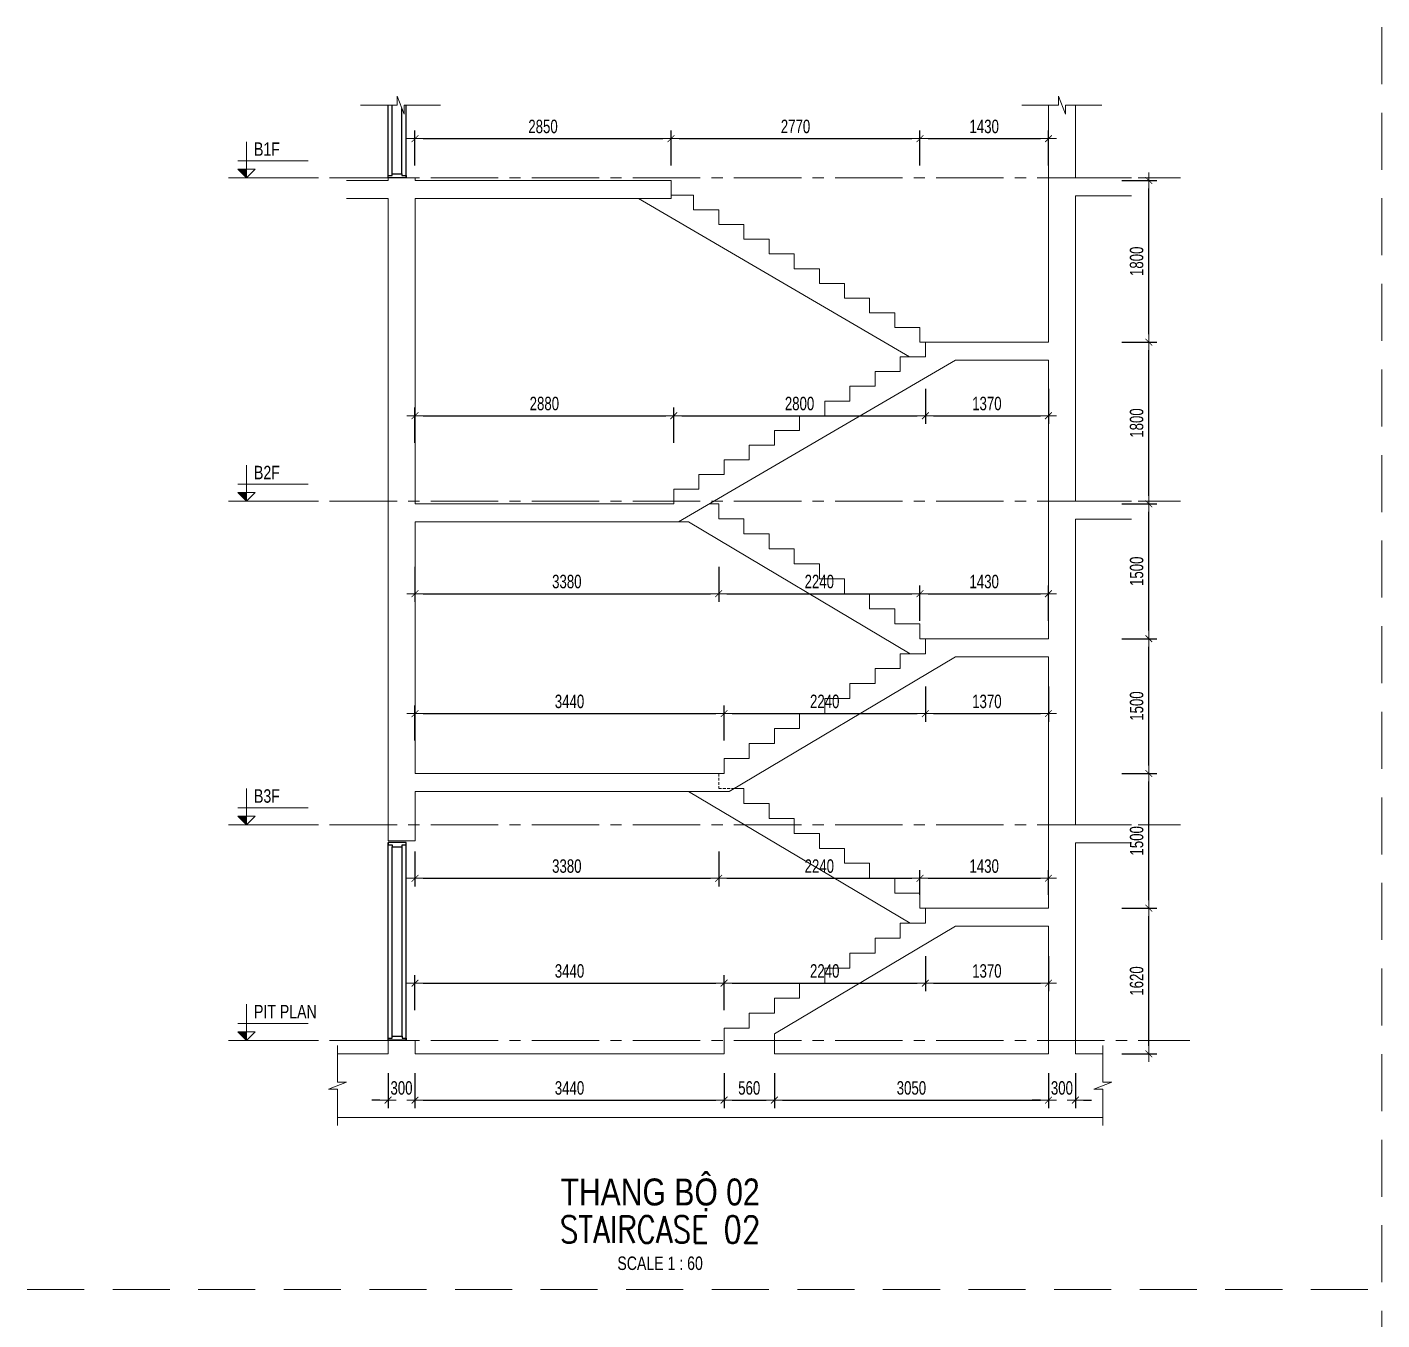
# Model space of a CAD drawing. Header units: millimetres. Extents: x -179076 to 254975, y -18667 to 296191.
# Drawn here: x 10101 to 25179, y 61845 to 76234 of the extents above; entities that cross this region are included whole.
import ezdxf
from ezdxf.enums import TextEntityAlignment as Align

# ---------------------------------------------------------------- set-up
doc = ezdxf.new("R2010")
doc.units = ezdxf.units.MM
doc.linetypes.add('CENTER2', pattern=[1.125, 0.75, -0.125, 0.125, -0.125])
doc.linetypes.add('HIDDEN2', pattern=[4.7625, 3.175, -1.5875])
doc.layers.get('Defpoints').update_dxf_attribs({"color": 151, "lineweight": 9})
doc.layers.add('A-DOOR', color=4, linetype='Continuous')
doc.layers.add('DOOR', color=4, linetype='Continuous')
for name, color, linetype, lineweight in [('NDC_S_ANNO', 7, 'Continuous', 20), ('NDC_S_AXIS', 5, 'CENTER2', 13), ('NDC_S_CONTINUOUS', 3, 'Continuous', 20), ('NDC_S_DIM', 1, 'Continuous', 15), ('NDC_S_ENG TITLE', 3, 'Continuous', 20), ('NDC_S_HIDDEN', 8, 'HIDDEN2', 13), ('NDC_S_SLAB', 2, 'Continuous', 20), ('NDC_S_SYMBOL', 1, 'Continuous', 15), ('NDC_S_TEXT SYMBOL', 7, 'Continuous', 20), ('NDC_S_VN TEXT', 7, 'Continuous', 20), ('NDC_S_VN TITLE', 6, 'Continuous', 35)]:
    doc.layers.add(name, color=color, linetype=linetype, lineweight=lineweight)
doc.styles.add('NDC_ANNO', font='', dxfattribs={"width": 0.8})
doc.styles.add('NDC_DIM', font='', dxfattribs={"width": 0.75})
doc.styles.add('NDC_EN TXT', font='romans.shx', dxfattribs={"width": 0.8})
doc.styles.add('NDC_VIE TXT', font='arial.ttf', dxfattribs={"width": 0.8})
doc.styles.get('NDC_ANNO').set_extended_font_data('Dotum')
doc.styles.get('NDC_DIM').set_extended_font_data('Dotum')
doc.dimstyles.new('NDC_dim_60', dxfattribs={"dimscale": 60, "dimtxt": 2.5, "dimasz": 1.5, "dimexe": 1.5, "dimexo": 2.5, "dimgap": 1, "dimtad": 1, "dimdec": 0, "dimzin": 0, "dimdsep": 46, "dimtxsty": 'NDC_DIM', "dimblk": 'DIMMARK', "dimcen": 0.09, "dimdle": 1.2, "dimclrd": 1, "dimclre": 1, "dimclrt": 3, "dimadec": 0, "dimazin": 0, "dimtfac": 1, "dimtdec": 0, "dimtix": 1, "dimtofl": 0, "dimtmove": 0, "dimatfit": 3, "dimfxl": 5, "dimfxlon": 1, "dimtolj": 1, "dimtzin": 0, "dimarcsym": 0})

# ---------------------------------------------------------------- blocks, each defined once
blk = doc.blocks.new('X-SECTION-2$0$X-SEC-DOO2')
at = {"layer": 'A-DOOR'}
for p, q in [((41976, 101972), (41976, 104172)), ((42021, 102017), (42021, 104127)), ((42131, 102017), (42131, 104127)), ((42176, 101972), (42176, 104172))]:
    blk.add_line(p, q, dxfattribs=at)
for points in [[(41976, 104172), (41976, 104147), (42021, 104147), (42021, 104127), (42131, 104127), (42131, 104147), (42176, 104147), (42176, 104172)], [(41976, 101972), (41976, 101997), (42021, 101997), (42021, 102017), (42131, 102017), (42131, 101997), (42176, 101997), (42176, 101972)]]:
    blk.add_lwpolyline(points, close=True, dxfattribs=at)
at = {"layer": 'Defpoints'}
blk.add_line((41976, 104192), (42176, 104192), dxfattribs=at)
blk = doc.blocks.new('kata_block_CT')
at = {"layer": 'NDC_S_ANNO'}
blk.add_hatch(color=3, dxfattribs=at).paths.add_polyline_path([(0, 1.6), (-1.61, 1.6), (0, 0)])
at = {"layer": 'NDC_S_ANNO', "ltscale": 50}
h = blk.add_hatch(dxfattribs=at)
h.set_pattern_fill('ANSI31', color=256, scale=1.406, style=0)
h.paths.add_polyline_path([(0, 1.6), (0, 0), (1.61, 1.6)])
for p, q in [((-1.59, 3.14), (11.47, 3.14)), ((11.56, 0), (-1.64, 0))]:
    blk.add_line(p, q, dxfattribs=at)
for points in [[(0, 6.69), (0, 0)], [(0, 0), (-1.61, 1.6), (0, 1.6)], [(0, 0), (1.61, 1.6), (0, 1.6)]]:
    blk.add_lwpolyline(points, dxfattribs=at)
at = {"layer": 'NDC_S_ANNO', "color": 8, "ltscale": 50}
blk.add_lwpolyline([(0, 0), (-1.61, 1.6), (0, 1.6)], dxfattribs=at)
at = {"layer": 'NDC_S_TEXT SYMBOL', "color": 3, "style": 'NDC_ANNO', "width": 0.8}
blk.add_attdef('CT', (1.41, 4.07), '', height=2.5, dxfattribs=at)
blk = doc.blocks.new('DIMMARK')
at = {"layer": 'NDC_S_DIM', "color": 1}
blk.add_line((-1.5, 0), (1, 0), dxfattribs=at)
at = {"layer": 'NDC_S_DIM', "color": 2, "const_width": 0.1}
blk.add_lwpolyline([(-0.42, -0.42), (0.42, 0.42)], dxfattribs=at)
blk = doc.blocks.new('*D1619')
at = {"layer": 'Defpoints', "color": 0, "transparency": 16777216}
for p in [(17858, 65593), (14418, 64807), (17858, 64807)]:
    blk.add_point(p, dxfattribs=at)
at = {"layer": 'NDC_S_DIM', "color": 1, "lineweight": -2, "transparency": 16777216}
for p, q in [((14418, 65293), (14418, 65683)), ((14508, 65593), (17768, 65593)), ((17858, 65293), (17858, 65683))]:
    blk.add_line(p, q, dxfattribs=at)
at = {"layer": 'NDC_S_DIM', "color": 1, "lineweight": -2, "transparency": 16777216, "xscale": 90, "yscale": 90, "zscale": 90, "rotation": 180}
blk.add_blockref('DIMMARK', (14418, 65593), dxfattribs=at)
at = {"layer": 'NDC_S_DIM', "color": 1, "lineweight": -2, "transparency": 16777216, "xscale": 90, "yscale": 90, "zscale": 90}
blk.add_blockref('DIMMARK', (17858, 65593), dxfattribs=at)
at = {"layer": 'NDC_S_DIM', "color": 3, "transparency": 16777216, "insert": (16138, 65728), "char_height": 150, "attachment_point": 5, "style": 'NDC_DIM'}
blk.add_mtext('\\A1;3440', dxfattribs=at)
blk = doc.blocks.new('*D1620')
at = {"layer": 'Defpoints', "color": 0, "transparency": 16777216}
for p in [(20098, 66260), (20098, 65593), (17858, 64807)]:
    blk.add_point(p, dxfattribs=at)
at = {"layer": 'NDC_S_DIM', "color": 1, "lineweight": -2, "transparency": 16777216}
for p, q in [((20098, 65893), (20098, 65503)), ((17858, 65293), (17858, 65683)), ((17948, 65593), (20008, 65593))]:
    blk.add_line(p, q, dxfattribs=at)
at = {"layer": 'NDC_S_DIM', "color": 1, "lineweight": -2, "transparency": 16777216, "xscale": 90, "yscale": 90, "zscale": 90, "rotation": 180}
blk.add_blockref('DIMMARK', (17858, 65593), dxfattribs=at)
at = {"layer": 'NDC_S_DIM', "color": 1, "lineweight": -2, "transparency": 16777216, "xscale": 90, "yscale": 90, "zscale": 90}
blk.add_blockref('DIMMARK', (20098, 65593), dxfattribs=at)
at = {"layer": 'NDC_S_DIM', "color": 3, "transparency": 16777216, "insert": (18978, 65728), "char_height": 150, "attachment_point": 5, "style": 'NDC_DIM'}
blk.add_mtext('\\A1;2240', dxfattribs=at)
blk = doc.blocks.new('*D1621')
at = {"layer": 'Defpoints', "color": 0, "transparency": 16777216}
for p in [(20098, 66260), (21468, 66227), (21468, 65593)]:
    blk.add_point(p, dxfattribs=at)
at = {"layer": 'NDC_S_DIM', "color": 1, "lineweight": -2, "transparency": 16777216}
for p, q in [((20098, 65893), (20098, 65503)), ((21468, 65893), (21468, 65503)), ((20188, 65593), (21378, 65593))]:
    blk.add_line(p, q, dxfattribs=at)
at = {"layer": 'NDC_S_DIM', "color": 1, "lineweight": -2, "transparency": 16777216, "xscale": 90, "yscale": 90, "zscale": 90, "rotation": 180}
blk.add_blockref('DIMMARK', (20098, 65593), dxfattribs=at)
at = {"layer": 'NDC_S_DIM', "color": 1, "lineweight": -2, "transparency": 16777216, "xscale": 90, "yscale": 90, "zscale": 90}
blk.add_blockref('DIMMARK', (21468, 65593), dxfattribs=at)
at = {"layer": 'NDC_S_DIM', "color": 3, "transparency": 16777216, "insert": (20783, 65728), "char_height": 150, "attachment_point": 5, "style": 'NDC_DIM'}
blk.add_mtext('\\A1;1370', dxfattribs=at)
blk = doc.blocks.new('*D1622')
at = {"layer": 'Defpoints', "color": 0, "transparency": 16777216}
for p in [(14418, 67927), (17798, 67927), (17798, 66760)]:
    blk.add_point(p, dxfattribs=at)
at = {"layer": 'NDC_S_DIM', "color": 1, "lineweight": -2, "transparency": 16777216}
for p, q in [((14418, 67060), (14418, 66670)), ((17798, 67060), (17798, 66670)), ((14508, 66760), (17708, 66760))]:
    blk.add_line(p, q, dxfattribs=at)
at = {"layer": 'NDC_S_DIM', "color": 1, "lineweight": -2, "transparency": 16777216, "xscale": 90, "yscale": 90, "zscale": 90, "rotation": 180}
blk.add_blockref('DIMMARK', (14418, 66760), dxfattribs=at)
at = {"layer": 'NDC_S_DIM', "color": 1, "lineweight": -2, "transparency": 16777216, "xscale": 90, "yscale": 90, "zscale": 90}
blk.add_blockref('DIMMARK', (17798, 66760), dxfattribs=at)
at = {"layer": 'NDC_S_DIM', "color": 3, "transparency": 16777216, "insert": (16108, 66895), "char_height": 150, "attachment_point": 5, "style": 'NDC_DIM'}
blk.add_mtext('\\A1;3380', dxfattribs=at)
blk = doc.blocks.new('*D1623')
at = {"layer": 'Defpoints', "color": 0, "transparency": 16777216}
for p in [(17798, 67927), (20038, 66760), (20038, 66427)]:
    blk.add_point(p, dxfattribs=at)
at = {"layer": 'NDC_S_DIM', "color": 1, "lineweight": -2, "transparency": 16777216}
for p, q in [((17798, 67060), (17798, 66670)), ((20038, 66577), (20038, 66850)), ((17888, 66760), (19948, 66760))]:
    blk.add_line(p, q, dxfattribs=at)
at = {"layer": 'NDC_S_DIM', "color": 1, "lineweight": -2, "transparency": 16777216, "xscale": 90, "yscale": 90, "zscale": 90, "rotation": 180}
blk.add_blockref('DIMMARK', (17798, 66760), dxfattribs=at)
at = {"layer": 'NDC_S_DIM', "color": 1, "lineweight": -2, "transparency": 16777216, "xscale": 90, "yscale": 90, "zscale": 90}
blk.add_blockref('DIMMARK', (20038, 66760), dxfattribs=at)
at = {"layer": 'NDC_S_DIM', "color": 3, "transparency": 16777216, "insert": (18918, 66895), "char_height": 150, "attachment_point": 5, "style": 'NDC_DIM'}
blk.add_mtext('\\A1;2240', dxfattribs=at)
blk = doc.blocks.new('*D1624')
at = {"layer": 'Defpoints', "color": 0, "transparency": 16777216}
for p in [(21468, 66760), (20038, 66427), (21468, 66427)]:
    blk.add_point(p, dxfattribs=at)
at = {"layer": 'NDC_S_DIM', "color": 1, "lineweight": -2, "transparency": 16777216}
for p, q in [((20038, 66577), (20038, 66850)), ((21468, 66577), (21468, 66850)), ((20128, 66760), (21378, 66760))]:
    blk.add_line(p, q, dxfattribs=at)
at = {"layer": 'NDC_S_DIM', "color": 1, "lineweight": -2, "transparency": 16777216, "xscale": 90, "yscale": 90, "zscale": 90, "rotation": 180}
blk.add_blockref('DIMMARK', (20038, 66760), dxfattribs=at)
at = {"layer": 'NDC_S_DIM', "color": 1, "lineweight": -2, "transparency": 16777216, "xscale": 90, "yscale": 90, "zscale": 90}
blk.add_blockref('DIMMARK', (21468, 66760), dxfattribs=at)
at = {"layer": 'NDC_S_DIM', "color": 3, "transparency": 16777216, "insert": (20753, 66895), "char_height": 150, "attachment_point": 5, "style": 'NDC_DIM'}
blk.add_mtext('\\A1;1430', dxfattribs=at)
blk = doc.blocks.new('*D1625')
at = {"layer": 'Defpoints', "color": 0, "transparency": 16777216}
for p in [(17858, 68593), (14418, 67927), (17858, 67927)]:
    blk.add_point(p, dxfattribs=at)
at = {"layer": 'NDC_S_DIM', "color": 1, "lineweight": -2, "transparency": 16777216}
for p, q in [((14418, 68293), (14418, 68683)), ((17858, 68293), (17858, 68683)), ((14508, 68593), (17768, 68593))]:
    blk.add_line(p, q, dxfattribs=at)
at = {"layer": 'NDC_S_DIM', "color": 1, "lineweight": -2, "transparency": 16777216, "xscale": 90, "yscale": 90, "zscale": 90, "rotation": 180}
blk.add_blockref('DIMMARK', (14418, 68593), dxfattribs=at)
at = {"layer": 'NDC_S_DIM', "color": 1, "lineweight": -2, "transparency": 16777216, "xscale": 90, "yscale": 90, "zscale": 90}
blk.add_blockref('DIMMARK', (17858, 68593), dxfattribs=at)
at = {"layer": 'NDC_S_DIM', "color": 3, "transparency": 16777216, "insert": (16138, 68728), "char_height": 150, "attachment_point": 5, "style": 'NDC_DIM'}
blk.add_mtext('\\A1;3440', dxfattribs=at)
blk = doc.blocks.new('*D1626')
at = {"layer": 'Defpoints', "color": 0, "transparency": 16777216}
for p in [(20098, 69260), (20098, 68593), (17858, 67927)]:
    blk.add_point(p, dxfattribs=at)
at = {"layer": 'NDC_S_DIM', "color": 1, "lineweight": -2, "transparency": 16777216}
for p, q in [((20098, 68893), (20098, 68503)), ((17858, 68293), (17858, 68683)), ((17948, 68593), (20008, 68593))]:
    blk.add_line(p, q, dxfattribs=at)
at = {"layer": 'NDC_S_DIM', "color": 1, "lineweight": -2, "transparency": 16777216, "xscale": 90, "yscale": 90, "zscale": 90, "rotation": 180}
blk.add_blockref('DIMMARK', (17858, 68593), dxfattribs=at)
at = {"layer": 'NDC_S_DIM', "color": 1, "lineweight": -2, "transparency": 16777216, "xscale": 90, "yscale": 90, "zscale": 90}
blk.add_blockref('DIMMARK', (20098, 68593), dxfattribs=at)
at = {"layer": 'NDC_S_DIM', "color": 3, "transparency": 16777216, "insert": (18978, 68728), "char_height": 150, "attachment_point": 5, "style": 'NDC_DIM'}
blk.add_mtext('\\A1;2240', dxfattribs=at)
blk = doc.blocks.new('*D1627')
at = {"layer": 'Defpoints', "color": 0, "transparency": 16777216}
for p in [(20098, 69260), (21468, 69227), (21468, 68593)]:
    blk.add_point(p, dxfattribs=at)
at = {"layer": 'NDC_S_DIM', "color": 1, "lineweight": -2, "transparency": 16777216}
for p, q in [((20098, 68893), (20098, 68503)), ((21468, 68893), (21468, 68503)), ((20188, 68593), (21378, 68593))]:
    blk.add_line(p, q, dxfattribs=at)
at = {"layer": 'NDC_S_DIM', "color": 1, "lineweight": -2, "transparency": 16777216, "xscale": 90, "yscale": 90, "zscale": 90, "rotation": 180}
blk.add_blockref('DIMMARK', (20098, 68593), dxfattribs=at)
at = {"layer": 'NDC_S_DIM', "color": 1, "lineweight": -2, "transparency": 16777216, "xscale": 90, "yscale": 90, "zscale": 90}
blk.add_blockref('DIMMARK', (21468, 68593), dxfattribs=at)
at = {"layer": 'NDC_S_DIM', "color": 3, "transparency": 16777216, "insert": (20783, 68728), "char_height": 150, "attachment_point": 5, "style": 'NDC_DIM'}
blk.add_mtext('\\A1;1370', dxfattribs=at)
blk = doc.blocks.new('*D1628')
at = {"layer": 'Defpoints', "color": 0, "transparency": 16777216}
for p in [(14418, 70727), (17798, 70760), (17798, 69927)]:
    blk.add_point(p, dxfattribs=at)
at = {"layer": 'NDC_S_DIM', "color": 1, "lineweight": -2, "transparency": 16777216}
for p, q in [((14418, 70227), (14418, 69837)), ((17798, 70227), (17798, 69837)), ((14508, 69927), (17708, 69927))]:
    blk.add_line(p, q, dxfattribs=at)
at = {"layer": 'NDC_S_DIM', "color": 1, "lineweight": -2, "transparency": 16777216, "xscale": 90, "yscale": 90, "zscale": 90, "rotation": 180}
blk.add_blockref('DIMMARK', (14418, 69927), dxfattribs=at)
at = {"layer": 'NDC_S_DIM', "color": 1, "lineweight": -2, "transparency": 16777216, "xscale": 90, "yscale": 90, "zscale": 90}
blk.add_blockref('DIMMARK', (17798, 69927), dxfattribs=at)
at = {"layer": 'NDC_S_DIM', "color": 3, "transparency": 16777216, "insert": (16108, 70062), "char_height": 150, "attachment_point": 5, "style": 'NDC_DIM'}
blk.add_mtext('\\A1;3380', dxfattribs=at)
blk = doc.blocks.new('*D1629')
at = {"layer": 'Defpoints', "color": 0, "transparency": 16777216}
for p in [(17798, 70760), (20038, 69927), (20038, 69427)]:
    blk.add_point(p, dxfattribs=at)
at = {"layer": 'NDC_S_DIM', "color": 1, "lineweight": -2, "transparency": 16777216}
for p, q in [((17798, 70227), (17798, 69837)), ((20038, 69627), (20038, 70017)), ((17888, 69927), (19948, 69927))]:
    blk.add_line(p, q, dxfattribs=at)
at = {"layer": 'NDC_S_DIM', "color": 1, "lineweight": -2, "transparency": 16777216, "xscale": 90, "yscale": 90, "zscale": 90, "rotation": 180}
blk.add_blockref('DIMMARK', (17798, 69927), dxfattribs=at)
at = {"layer": 'NDC_S_DIM', "color": 1, "lineweight": -2, "transparency": 16777216, "xscale": 90, "yscale": 90, "zscale": 90}
blk.add_blockref('DIMMARK', (20038, 69927), dxfattribs=at)
at = {"layer": 'NDC_S_DIM', "color": 3, "transparency": 16777216, "insert": (18918, 70062), "char_height": 150, "attachment_point": 5, "style": 'NDC_DIM'}
blk.add_mtext('\\A1;2240', dxfattribs=at)
blk = doc.blocks.new('*D1612')
at = {"layer": 'Defpoints', "color": 0, "transparency": 16777216}
for p in [(21468, 69927), (20038, 69427), (21468, 69427)]:
    blk.add_point(p, dxfattribs=at)
at = {"layer": 'NDC_S_DIM', "color": 1, "lineweight": -2, "transparency": 16777216}
for p, q in [((20038, 69627), (20038, 70017)), ((21468, 69627), (21468, 70017)), ((20128, 69927), (21378, 69927))]:
    blk.add_line(p, q, dxfattribs=at)
at = {"layer": 'NDC_S_DIM', "color": 1, "lineweight": -2, "transparency": 16777216, "xscale": 90, "yscale": 90, "zscale": 90, "rotation": 180}
blk.add_blockref('DIMMARK', (20038, 69927), dxfattribs=at)
at = {"layer": 'NDC_S_DIM', "color": 1, "lineweight": -2, "transparency": 16777216, "xscale": 90, "yscale": 90, "zscale": 90}
blk.add_blockref('DIMMARK', (21468, 69927), dxfattribs=at)
at = {"layer": 'NDC_S_DIM', "color": 3, "transparency": 16777216, "insert": (20753, 70062), "char_height": 150, "attachment_point": 5, "style": 'NDC_DIM'}
blk.add_mtext('\\A1;1430', dxfattribs=at)
blk = doc.blocks.new('*D1613')
at = {"layer": 'Defpoints', "color": 0, "transparency": 16777216}
for p in [(17298, 71908), (14418, 70927), (17298, 70927)]:
    blk.add_point(p, dxfattribs=at)
at = {"layer": 'NDC_S_DIM', "color": 1, "lineweight": -2, "transparency": 16777216}
for p, q in [((14418, 71608), (14418, 71998)), ((17298, 71608), (17298, 71998)), ((14508, 71908), (17208, 71908))]:
    blk.add_line(p, q, dxfattribs=at)
at = {"layer": 'NDC_S_DIM', "color": 1, "lineweight": -2, "transparency": 16777216, "xscale": 90, "yscale": 90, "zscale": 90, "rotation": 180}
blk.add_blockref('DIMMARK', (14418, 71908), dxfattribs=at)
at = {"layer": 'NDC_S_DIM', "color": 1, "lineweight": -2, "transparency": 16777216, "xscale": 90, "yscale": 90, "zscale": 90}
blk.add_blockref('DIMMARK', (17298, 71908), dxfattribs=at)
at = {"layer": 'NDC_S_DIM', "color": 3, "transparency": 16777216, "insert": (15858, 72043), "char_height": 150, "attachment_point": 5, "style": 'NDC_DIM'}
blk.add_mtext('\\A1;2880', dxfattribs=at)
blk = doc.blocks.new('*D1614')
at = {"layer": 'Defpoints', "color": 0, "transparency": 16777216}
for p in [(20098, 72563), (20098, 71908), (17298, 70927)]:
    blk.add_point(p, dxfattribs=at)
at = {"layer": 'NDC_S_DIM', "color": 1, "lineweight": -2, "transparency": 16777216}
for p, q in [((20098, 72208), (20098, 71818)), ((17298, 71608), (17298, 71998)), ((17388, 71908), (20008, 71908))]:
    blk.add_line(p, q, dxfattribs=at)
at = {"layer": 'NDC_S_DIM', "color": 1, "lineweight": -2, "transparency": 16777216, "xscale": 90, "yscale": 90, "zscale": 90, "rotation": 180}
blk.add_blockref('DIMMARK', (17298, 71908), dxfattribs=at)
at = {"layer": 'NDC_S_DIM', "color": 1, "lineweight": -2, "transparency": 16777216, "xscale": 90, "yscale": 90, "zscale": 90}
blk.add_blockref('DIMMARK', (20098, 71908), dxfattribs=at)
at = {"layer": 'NDC_S_DIM', "color": 3, "transparency": 16777216, "insert": (18698, 72043), "char_height": 150, "attachment_point": 5, "style": 'NDC_DIM'}
blk.add_mtext('\\A1;2800', dxfattribs=at)
blk = doc.blocks.new('*D1615')
at = {"layer": 'Defpoints', "color": 0, "transparency": 16777216}
for p in [(20098, 72563), (21468, 72527), (21468, 71908)]:
    blk.add_point(p, dxfattribs=at)
at = {"layer": 'NDC_S_DIM', "color": 1, "lineweight": -2, "transparency": 16777216}
for p, q in [((20098, 72208), (20098, 71818)), ((21468, 72208), (21468, 71818)), ((20188, 71908), (21378, 71908))]:
    blk.add_line(p, q, dxfattribs=at)
at = {"layer": 'NDC_S_DIM', "color": 1, "lineweight": -2, "transparency": 16777216, "xscale": 90, "yscale": 90, "zscale": 90, "rotation": 180}
blk.add_blockref('DIMMARK', (20098, 71908), dxfattribs=at)
at = {"layer": 'NDC_S_DIM', "color": 1, "lineweight": -2, "transparency": 16777216, "xscale": 90, "yscale": 90, "zscale": 90}
blk.add_blockref('DIMMARK', (21468, 71908), dxfattribs=at)
at = {"layer": 'NDC_S_DIM', "color": 3, "transparency": 16777216, "insert": (20783, 72043), "char_height": 150, "attachment_point": 5, "style": 'NDC_DIM'}
blk.add_mtext('\\A1;1370', dxfattribs=at)
blk = doc.blocks.new('*D1616')
at = {"layer": 'Defpoints', "color": 0, "transparency": 16777216}
for p in [(17268, 74992), (17268, 74363), (14418, 74327)]:
    blk.add_point(p, dxfattribs=at)
at = {"layer": 'NDC_S_DIM', "color": 1, "lineweight": -2, "transparency": 16777216}
for p, q in [((14418, 74692), (14418, 75082)), ((14508, 74992), (17178, 74992)), ((17268, 74692), (17268, 75082))]:
    blk.add_line(p, q, dxfattribs=at)
at = {"layer": 'NDC_S_DIM', "color": 1, "lineweight": -2, "transparency": 16777216, "xscale": 90, "yscale": 90, "zscale": 90, "rotation": 180}
blk.add_blockref('DIMMARK', (14418, 74992), dxfattribs=at)
at = {"layer": 'NDC_S_DIM', "color": 1, "lineweight": -2, "transparency": 16777216, "xscale": 90, "yscale": 90, "zscale": 90}
blk.add_blockref('DIMMARK', (17268, 74992), dxfattribs=at)
at = {"layer": 'NDC_S_DIM', "color": 3, "transparency": 16777216, "insert": (15843, 75127), "char_height": 150, "attachment_point": 5, "style": 'NDC_DIM'}
blk.add_mtext('\\A1;2850', dxfattribs=at)
blk = doc.blocks.new('*D1617')
at = {"layer": 'Defpoints', "color": 0, "transparency": 16777216}
for p in [(20038, 74992), (17268, 74363), (20038, 72890)]:
    blk.add_point(p, dxfattribs=at)
at = {"layer": 'NDC_S_DIM', "color": 1, "lineweight": -2, "transparency": 16777216}
for p, q in [((17268, 74692), (17268, 75082)), ((17358, 74992), (19948, 74992)), ((20038, 74692), (20038, 75082))]:
    blk.add_line(p, q, dxfattribs=at)
at = {"layer": 'NDC_S_DIM', "color": 1, "lineweight": -2, "transparency": 16777216, "xscale": 90, "yscale": 90, "zscale": 90, "rotation": 180}
blk.add_blockref('DIMMARK', (17268, 74992), dxfattribs=at)
at = {"layer": 'NDC_S_DIM', "color": 1, "lineweight": -2, "transparency": 16777216, "xscale": 90, "yscale": 90, "zscale": 90}
blk.add_blockref('DIMMARK', (20038, 74992), dxfattribs=at)
at = {"layer": 'NDC_S_DIM', "color": 3, "transparency": 16777216, "insert": (18653, 75127), "char_height": 150, "attachment_point": 5, "style": 'NDC_DIM'}
blk.add_mtext('\\A1;2770', dxfattribs=at)
blk = doc.blocks.new('*D1618')
at = {"layer": 'Defpoints', "color": 0, "transparency": 16777216}
for p in [(21468, 74992), (20038, 72890), (21468, 72727)]:
    blk.add_point(p, dxfattribs=at)
at = {"layer": 'NDC_S_DIM', "color": 1, "lineweight": -2, "transparency": 16777216}
for p, q in [((20038, 74692), (20038, 75082)), ((20128, 74992), (21378, 74992)), ((21468, 74692), (21468, 75082))]:
    blk.add_line(p, q, dxfattribs=at)
at = {"layer": 'NDC_S_DIM', "color": 1, "lineweight": -2, "transparency": 16777216, "xscale": 90, "yscale": 90, "zscale": 90, "rotation": 180}
blk.add_blockref('DIMMARK', (20038, 74992), dxfattribs=at)
at = {"layer": 'NDC_S_DIM', "color": 1, "lineweight": -2, "transparency": 16777216, "xscale": 90, "yscale": 90, "zscale": 90}
blk.add_blockref('DIMMARK', (21468, 74992), dxfattribs=at)
at = {"layer": 'NDC_S_DIM', "color": 3, "transparency": 16777216, "insert": (20753, 75127), "char_height": 150, "attachment_point": 5, "style": 'NDC_DIM'}
blk.add_mtext('\\A1;1430', dxfattribs=at)
blk = doc.blocks.new('*D1630')
at = {"layer": 'Defpoints', "color": 0, "transparency": 16777216}
for p in [(14118, 64807), (14418, 64807), (14418, 64291)]:
    blk.add_point(p, dxfattribs=at)
at = {"layer": 'NDC_S_DIM', "color": 1, "lineweight": -2, "transparency": 16777216}
for p, q in [((14118, 64591), (14118, 64201)), ((14418, 64591), (14418, 64201)), ((14028, 64291), (13938, 64291)), ((14508, 64291), (14598, 64291))]:
    blk.add_line(p, q, dxfattribs=at)
at = {"layer": 'NDC_S_DIM', "color": 1, "lineweight": -2, "transparency": 16777216, "xscale": 90, "yscale": 90, "zscale": 90}
blk.add_blockref('DIMMARK', (14118, 64291), dxfattribs=at)
at = {"layer": 'NDC_S_DIM', "color": 1, "lineweight": -2, "transparency": 16777216, "xscale": 90, "yscale": 90, "zscale": 90, "rotation": 180}
blk.add_blockref('DIMMARK', (14418, 64291), dxfattribs=at)
at = {"layer": 'NDC_S_DIM', "color": 3, "transparency": 16777216, "insert": (14268, 64426), "char_height": 150, "attachment_point": 5, "style": 'NDC_DIM'}
blk.add_mtext('\\A1;300', dxfattribs=at)
blk = doc.blocks.new('*D1631')
at = {"layer": 'Defpoints', "color": 0, "transparency": 16777216}
for p in [(14418, 64807), (17858, 64807), (17858, 64291)]:
    blk.add_point(p, dxfattribs=at)
at = {"layer": 'NDC_S_DIM', "color": 1, "lineweight": -2, "transparency": 16777216}
for p, q in [((14418, 64591), (14418, 64201)), ((17858, 64591), (17858, 64201)), ((14508, 64291), (17768, 64291))]:
    blk.add_line(p, q, dxfattribs=at)
at = {"layer": 'NDC_S_DIM', "color": 1, "lineweight": -2, "transparency": 16777216, "xscale": 90, "yscale": 90, "zscale": 90, "rotation": 180}
blk.add_blockref('DIMMARK', (14418, 64291), dxfattribs=at)
at = {"layer": 'NDC_S_DIM', "color": 1, "lineweight": -2, "transparency": 16777216, "xscale": 90, "yscale": 90, "zscale": 90}
blk.add_blockref('DIMMARK', (17858, 64291), dxfattribs=at)
at = {"layer": 'NDC_S_DIM', "color": 3, "transparency": 16777216, "insert": (16138, 64426), "char_height": 150, "attachment_point": 5, "style": 'NDC_DIM'}
blk.add_mtext('\\A1;3440', dxfattribs=at)
blk = doc.blocks.new('*D1632')
at = {"layer": 'Defpoints', "color": 0, "transparency": 16777216}
for p in [(17858, 64807), (18418, 64807), (18418, 64291)]:
    blk.add_point(p, dxfattribs=at)
at = {"layer": 'NDC_S_DIM', "color": 1, "lineweight": -2, "transparency": 16777216}
for p, q in [((17858, 64591), (17858, 64201)), ((18418, 64591), (18418, 64201)), ((17948, 64291), (18328, 64291))]:
    blk.add_line(p, q, dxfattribs=at)
at = {"layer": 'NDC_S_DIM', "color": 1, "lineweight": -2, "transparency": 16777216, "xscale": 90, "yscale": 90, "zscale": 90, "rotation": 180}
blk.add_blockref('DIMMARK', (17858, 64291), dxfattribs=at)
at = {"layer": 'NDC_S_DIM', "color": 1, "lineweight": -2, "transparency": 16777216, "xscale": 90, "yscale": 90, "zscale": 90}
blk.add_blockref('DIMMARK', (18418, 64291), dxfattribs=at)
at = {"layer": 'NDC_S_DIM', "color": 3, "transparency": 16777216, "insert": (18138, 64426), "char_height": 150, "attachment_point": 5, "style": 'NDC_DIM'}
blk.add_mtext('\\A1;560', dxfattribs=at)
blk = doc.blocks.new('*D1633')
at = {"layer": 'Defpoints', "color": 0, "transparency": 16777216}
for p in [(18418, 64807), (21468, 64807), (21468, 64291)]:
    blk.add_point(p, dxfattribs=at)
at = {"layer": 'NDC_S_DIM', "color": 1, "lineweight": -2, "transparency": 16777216}
for p, q in [((18418, 64591), (18418, 64201)), ((21468, 64591), (21468, 64201)), ((18508, 64291), (21378, 64291))]:
    blk.add_line(p, q, dxfattribs=at)
at = {"layer": 'NDC_S_DIM', "color": 1, "lineweight": -2, "transparency": 16777216, "xscale": 90, "yscale": 90, "zscale": 90, "rotation": 180}
blk.add_blockref('DIMMARK', (18418, 64291), dxfattribs=at)
at = {"layer": 'NDC_S_DIM', "color": 1, "lineweight": -2, "transparency": 16777216, "xscale": 90, "yscale": 90, "zscale": 90}
blk.add_blockref('DIMMARK', (21468, 64291), dxfattribs=at)
at = {"layer": 'NDC_S_DIM', "color": 3, "transparency": 16777216, "insert": (19943, 64426), "char_height": 150, "attachment_point": 5, "style": 'NDC_DIM'}
blk.add_mtext('\\A1;3050', dxfattribs=at)
blk = doc.blocks.new('*D1634')
at = {"layer": 'Defpoints', "color": 0, "transparency": 16777216}
for p in [(21468, 64807), (21768, 64807), (21768, 64291)]:
    blk.add_point(p, dxfattribs=at)
at = {"layer": 'NDC_S_DIM', "color": 1, "lineweight": -2, "transparency": 16777216}
for p, q in [((21468, 64591), (21468, 64201)), ((21768, 64591), (21768, 64201)), ((21378, 64291), (21288, 64291)), ((21858, 64291), (21948, 64291))]:
    blk.add_line(p, q, dxfattribs=at)
at = {"layer": 'NDC_S_DIM', "color": 1, "lineweight": -2, "transparency": 16777216, "xscale": 90, "yscale": 90, "zscale": 90}
blk.add_blockref('DIMMARK', (21468, 64291), dxfattribs=at)
at = {"layer": 'NDC_S_DIM', "color": 1, "lineweight": -2, "transparency": 16777216, "xscale": 90, "yscale": 90, "zscale": 90, "rotation": 180}
blk.add_blockref('DIMMARK', (21768, 64291), dxfattribs=at)
at = {"layer": 'NDC_S_DIM', "color": 3, "transparency": 16777216, "insert": (21618, 64426), "char_height": 150, "attachment_point": 5, "style": 'NDC_DIM'}
blk.add_mtext('\\A1;300', dxfattribs=at)
blk = doc.blocks.new('Drawing name_symbol')
at = {"layer": 'NDC_S_ENG TITLE', "style": 'NDC_EN TXT', "width": 0.8}
blk.add_attdef('SECTDET1', text='', height=5, dxfattribs=at).set_placement((0, 1.01), align=Align.CENTER)
at = {"layer": 'NDC_S_TEXT SYMBOL', "lineweight": 25, "style": 'NDC_ANNO', "width": 0.8}
blk.add_attdef('SSCALE', text='', height=2.5, dxfattribs=at).set_placement((0, -4), align=Align.CENTER)
at = {"layer": 'NDC_S_VN TITLE', "style": 'NDC_VIE TXT', "width": 0.8}
blk.add_attdef('SECTDET2', text='', height=5, dxfattribs=at).set_placement((0, 7.97), align=Align.CENTER)
blk = doc.blocks.new('*D2016')
at = {"layer": 'Defpoints', "color": 0, "transparency": 16777216}
for p in [(21468, 66427), (22585, 66427), (21468, 64807)]:
    blk.add_point(p, dxfattribs=at)
at = {"layer": 'NDC_S_DIM', "color": 1, "lineweight": -2, "transparency": 16777216}
for p, q in [((22285, 66427), (22675, 66427)), ((22585, 64897), (22585, 66337)), ((22285, 64807), (22675, 64807))]:
    blk.add_line(p, q, dxfattribs=at)
at = {"layer": 'NDC_S_DIM', "color": 1, "lineweight": -2, "transparency": 16777216, "xscale": 90, "yscale": 90, "zscale": 90}
for p, rotation in [((22585, 66427), 90), ((22585, 64807), 270)]:
    blk.add_blockref('DIMMARK', p, dxfattribs=dict(at, rotation=rotation))
at = {"layer": 'NDC_S_DIM', "color": 3, "transparency": 16777216, "insert": (22450, 65617), "char_height": 150, "attachment_point": 5, "rotation": 90, "style": 'NDC_DIM'}
blk.add_mtext('\\A1;1620', dxfattribs=at)
blk = doc.blocks.new('*D2017')
at = {"layer": 'Defpoints', "color": 0, "transparency": 16777216}
for p in [(17858, 67927), (22585, 67927), (21468, 66427)]:
    blk.add_point(p, dxfattribs=at)
at = {"layer": 'NDC_S_DIM', "color": 1, "lineweight": -2, "transparency": 16777216}
for p, q in [((22285, 67927), (22675, 67927)), ((22585, 66517), (22585, 67837)), ((22285, 66427), (22675, 66427))]:
    blk.add_line(p, q, dxfattribs=at)
at = {"layer": 'NDC_S_DIM', "color": 1, "lineweight": -2, "transparency": 16777216, "xscale": 90, "yscale": 90, "zscale": 90}
for p, rotation in [((22585, 67927), 90), ((22585, 66427), 270)]:
    blk.add_blockref('DIMMARK', p, dxfattribs=dict(at, rotation=rotation))
at = {"layer": 'NDC_S_DIM', "color": 3, "transparency": 16777216, "insert": (22450, 67177), "char_height": 150, "attachment_point": 5, "rotation": 90, "style": 'NDC_DIM'}
blk.add_mtext('\\A1;1500', dxfattribs=at)
blk = doc.blocks.new('*D2115')
at = {"layer": 'Defpoints', "color": 0, "transparency": 16777216}
for p in [(20098, 69427), (22585, 69427), (17858, 67927)]:
    blk.add_point(p, dxfattribs=at)
at = {"layer": 'NDC_S_DIM', "color": 1, "lineweight": -2, "transparency": 16777216}
for p, q in [((22285, 69427), (22675, 69427)), ((22585, 68017), (22585, 69337)), ((22285, 67927), (22675, 67927))]:
    blk.add_line(p, q, dxfattribs=at)
at = {"layer": 'NDC_S_DIM', "color": 1, "lineweight": -2, "transparency": 16777216, "xscale": 90, "yscale": 90, "zscale": 90}
for p, rotation in [((22585, 69427), 90), ((22585, 67927), 270)]:
    blk.add_blockref('DIMMARK', p, dxfattribs=dict(at, rotation=rotation))
at = {"layer": 'NDC_S_DIM', "color": 3, "transparency": 16777216, "insert": (22450, 68677), "char_height": 150, "attachment_point": 5, "rotation": 90, "style": 'NDC_DIM'}
blk.add_mtext('\\A1;1500', dxfattribs=at)
blk = doc.blocks.new('*D2116')
at = {"layer": 'Defpoints', "color": 0, "transparency": 16777216}
for p in [(17298, 70927), (22585, 70927), (20098, 69427)]:
    blk.add_point(p, dxfattribs=at)
at = {"layer": 'NDC_S_DIM', "color": 1, "lineweight": -2, "transparency": 16777216}
for p, q in [((22285, 70927), (22675, 70927)), ((22585, 69517), (22585, 70837)), ((22285, 69427), (22675, 69427))]:
    blk.add_line(p, q, dxfattribs=at)
at = {"layer": 'NDC_S_DIM', "color": 1, "lineweight": -2, "transparency": 16777216, "xscale": 90, "yscale": 90, "zscale": 90}
for p, rotation in [((22585, 70927), 90), ((22585, 69427), 270)]:
    blk.add_blockref('DIMMARK', p, dxfattribs=dict(at, rotation=rotation))
at = {"layer": 'NDC_S_DIM', "color": 3, "transparency": 16777216, "insert": (22450, 70177), "char_height": 150, "attachment_point": 5, "rotation": 90, "style": 'NDC_DIM'}
blk.add_mtext('\\A1;1500', dxfattribs=at)
blk = doc.blocks.new('*D2117')
at = {"layer": 'Defpoints', "color": 0, "transparency": 16777216}
for p in [(20068, 72727), (22585, 72727), (17298, 70927)]:
    blk.add_point(p, dxfattribs=at)
at = {"layer": 'NDC_S_DIM', "color": 1, "lineweight": -2, "transparency": 16777216}
for p, q in [((22285, 72727), (22675, 72727)), ((22585, 71017), (22585, 72637)), ((22285, 70927), (22675, 70927))]:
    blk.add_line(p, q, dxfattribs=at)
at = {"layer": 'NDC_S_DIM', "color": 1, "lineweight": -2, "transparency": 16777216, "xscale": 90, "yscale": 90, "zscale": 90}
for p, rotation in [((22585, 72727), 90), ((22585, 70927), 270)]:
    blk.add_blockref('DIMMARK', p, dxfattribs=dict(at, rotation=rotation))
at = {"layer": 'NDC_S_DIM', "color": 3, "transparency": 16777216, "insert": (22450, 71827), "char_height": 150, "attachment_point": 5, "rotation": 90, "style": 'NDC_DIM'}
blk.add_mtext('\\A1;1800', dxfattribs=at)
blk = doc.blocks.new('*D2118')
at = {"layer": 'Defpoints', "color": 0, "transparency": 16777216}
for p in [(17268, 74527), (22585, 74527), (20068, 72727)]:
    blk.add_point(p, dxfattribs=at)
at = {"layer": 'NDC_S_DIM', "color": 1, "lineweight": -2, "transparency": 16777216}
for p, q in [((22285, 74527), (22675, 74527)), ((22585, 72817), (22585, 74437)), ((22285, 72727), (22675, 72727))]:
    blk.add_line(p, q, dxfattribs=at)
at = {"layer": 'NDC_S_DIM', "color": 1, "lineweight": -2, "transparency": 16777216, "xscale": 90, "yscale": 90, "zscale": 90}
for p, rotation in [((22585, 74527), 90), ((22585, 72727), 270)]:
    blk.add_blockref('DIMMARK', p, dxfattribs=dict(at, rotation=rotation))
at = {"layer": 'NDC_S_DIM', "color": 3, "transparency": 16777216, "insert": (22450, 73627), "char_height": 150, "attachment_point": 5, "rotation": 90, "style": 'NDC_DIM'}
blk.add_mtext('\\A1;1800', dxfattribs=at)

msp = doc.modelspace()

# ---------------------------------------------------------------- linework, layer by layer
at = {"layer": 'A-DOOR'}
for p, q in [((14118.3, 74556.6), (14118.3, 75365.2)), ((14163.3, 74601.6), (14163.3, 75365.2)), ((14273.3, 74601.6), (14273.3, 75327.8)), ((14318.3, 74556.6), (14318.3, 75365.2))]:
    msp.add_line(p, q, dxfattribs=at)
msp.add_lwpolyline([(14118.3, 74556.6), (14118.3, 74581.6), (14163.3, 74581.6), (14163.3, 74601.6), (14273.3, 74601.6), (14273.3, 74581.6), (14318.3, 74581.6), (14318.3, 74556.6)], close=True, dxfattribs=at)
at = {"layer": 'NDC_S_AXIS', "ltscale": 1000}
for p, q in [((12343.3, 67356.6), (22937.3, 67356.6)), ((12343.3, 64956.6), (23042.2, 64956.6))]:
    msp.add_line(p, q, dxfattribs=at)
for points in [[(12343.3, 74556.6), (22937.3, 74556.6)], [(12343.3, 70956.6), (22937.3, 70956.6)], [(12343.3, 67356.6), (22937.3, 67356.6)]]:
    msp.add_lwpolyline(points, dxfattribs=at)
at = {"layer": 'NDC_S_CONTINUOUS'}
for p, q in [((16904.2, 74326.6), (19922, 72562.9)), ((19927.3, 66259.9), (17463.3, 67726.6))]:
    msp.add_line(p, q, dxfattribs=at)
for points in [[(20098.3, 72726.6), (20038.3, 72726.6), (20038.3, 72890.2), (19758.3, 72890.2), (19758.3, 73053.8), (19478.3, 73053.8), (19478.3, 73217.5), (19198.3, 73217.5), (19198.3, 73381.1), (18918.3, 73381.1), (18918.3, 73544.7), (18638.3, 73544.7), (18638.3, 73708.4), (18358.3, 73708.4), (18358.3, 73872), (18078.3, 73872), (18078.3, 74035.7), (17798.3, 74035.7), (17798.3, 74199.3), (17518.3, 74199.3), (17518.3, 74362.9), (17268.3, 74362.9)], [(20098.3, 69426.6), (20038.3, 69426.6), (20038.3, 69593.2), (19758.3, 69593.2), (19758.3, 69759.9), (19478.3, 69759.9), (19478.3, 69926.6), (19198.3, 69926.6), (19198.3, 70093.2), (18918.3, 70093.2), (18918.3, 70259.9), (18638.3, 70259.9), (18638.3, 70426.6), (18358.3, 70426.6), (18358.3, 70593.2), (18078.3, 70593.2), (18078.3, 70759.9), (17798.3, 70759.9), (17798.3, 70926.6), (17694.7, 70926.6)], [(19927.3, 69259.9), (17463.3, 70726.6), (17352.5, 70726.6)], [(20098.3, 66426.6), (20038.3, 66426.6), (20038.3, 66593.2), (19758.3, 66593.2), (19758.3, 66759.9), (19478.3, 66759.9), (19478.3, 66926.6), (19198.3, 66926.6), (19198.3, 67093.2), (18918.3, 67093.2), (18918.3, 67259.9), (18638.3, 67259.9), (18638.3, 67426.6), (18358.3, 67426.6), (18358.3, 67593.2), (18078.3, 67593.2), (18078.3, 67759.9), (17969.4, 67759.9)]]:
    msp.add_lwpolyline(points, dxfattribs=at)
at = {"layer": 'NDC_S_HIDDEN', "ltscale": 200}
for p, q in [((25179.1, 76233.6), (25179.1, 42633.6)), ((10101.2, 62184.8), (25179.1, 62184.8))]:
    msp.add_line(p, q, dxfattribs=at)
at = {"layer": 'NDC_S_HIDDEN', "ltscale": 10}
msp.add_lwpolyline([(17518.3, 67926.6), (17798.3, 67926.6), (17798.3, 67759.9), (17969.4, 67759.9)], dxfattribs=at)
at = {"layer": 'NDC_S_SLAB'}
for p, q in [((21768.3, 75365.2), (21768.3, 74556.6)), ((17268.3, 74526.6), (17268.3, 74326.6)), ((21768.3, 74356.6), (21768.3, 70956.6)), ((21768.3, 74356.6), (22393.9, 74356.6)), ((13657.5, 74326.6), (14118.3, 74326.6)), ((14418.3, 74326.6), (17268.3, 74326.6)), ((14418.3, 74326.6), (14418.3, 70926.6)), ((20098.3, 72726.6), (21468.3, 72726.6)), ((17352.5, 70726.6), (20432.5, 72526.6)), ((20432.5, 72526.6), (21468.3, 72526.6)), ((21468.3, 72526.6), (21468.3, 69426.6)), ((14418.3, 70726.6), (17352.5, 70726.6)), ((14418.3, 70726.6), (14418.3, 67926.6)), ((21768.3, 70756.6), (21768.3, 67356.6)), ((21768.3, 70756.6), (22393.9, 70756.6)), ((21468.3, 69226.6), (21468.3, 66426.6)), ((17858.3, 67926.6), (14418.3, 67926.6)), ((14418.3, 67726.6), (14418.3, 67176.6)), ((17913.4, 67726.6), (14418.3, 67726.6)), ((21768.3, 67356.6), (22393.9, 67356.6)), ((14118.3, 67176.6), (14418.3, 67176.6)), ((21768.3, 67156.6), (21768.3, 64806.6)), ((21768.3, 67156.6), (22393.9, 67156.6)), ((21468.3, 66226.6), (21468.3, 64806.6)), ((14118.3, 64956.6), (14418.3, 64956.6)), ((14418.3, 64956.6), (14418.3, 64806.6)), ((13557.2, 64806.6), (14118.3, 64806.6)), ((14418.3, 64806.6), (17858.3, 64806.6)), ((18418.3, 64806.6), (21468.3, 64806.6)), ((21768.3, 64806.6), (22071.9, 64806.6)), ((13557.2, 64098.5), (22071.9, 64098.5))]:
    msp.add_line(p, q, dxfattribs=at)
for points in [[(21468.3, 75365.2), (21468.3, 72726.6)], [(14118.3, 74526.6), (13657.5, 74526.6)], [(14118.3, 74526.6), (14118.3, 74556.6), (14418.3, 74556.6), (14418.3, 74526.6)], [(17268.3, 74526.6), (14418.3, 74526.6)], [(22393.9, 74556.6), (21768.3, 74556.6)], [(14118.3, 67176.6), (14118.3, 74326.6)], [(14418.3, 70926.6), (17298.3, 70926.6), (17298.3, 71090.2), (17578.3, 71090.2), (17578.3, 71253.8), (17858.3, 71253.8), (17858.3, 71417.5), (18138.3, 71417.5), (18138.3, 71581.1), (18418.3, 71581.1), (18418.3, 71744.7), (18698.3, 71744.7), (18698.3, 71908.4), (18978.3, 71908.4), (18978.3, 72072), (19258.3, 72072), (19258.3, 72235.7), (19538.3, 72235.7), (19538.3, 72399.3), (19818.3, 72399.3), (19818.3, 72562.9), (20098.3, 72562.9), (20098.3, 72726.6), (21468.3, 72726.6)], [(22393.9, 70956.6), (21768.3, 70956.6)], [(17858.3, 67926.6), (17858.3, 68093.2), (18138.3, 68093.2), (18138.3, 68259.9), (18418.3, 68259.9), (18418.3, 68426.6), (18698.3, 68426.6), (18698.3, 68593.2), (18978.3, 68593.2), (18978.3, 68759.9), (19258.3, 68759.9), (19258.3, 68926.6), (19538.3, 68926.6), (19538.3, 69093.2), (19818.3, 69093.2), (19818.3, 69259.9), (20098.3, 69259.9), (20098.3, 69426.6), (21468.3, 69426.6)], [(17913.4, 67726.6), (20433.4, 69226.6), (21468.3, 69226.6)], [(14418.3, 64806.6), (17858.3, 64806.6), (17858.3, 65093.2), (18138.3, 65093.2), (18138.3, 65259.9), (18418.3, 65259.9), (18418.3, 65426.6), (18698.3, 65426.6), (18698.3, 65593.2), (18978.3, 65593.2), (18978.3, 65759.9), (19258.3, 65759.9), (19258.3, 65926.6), (19538.3, 65926.6), (19538.3, 66093.2), (19818.3, 66093.2), (19818.3, 66259.9), (20098.3, 66259.9), (20098.3, 66426.6), (21468.3, 66426.6)], [(18418.3, 64806.6), (18418.3, 65027.2), (20433.4, 66226.6), (21468.3, 66226.6)], [(14118.3, 64806.6), (14118.3, 64956.6)]]:
    msp.add_lwpolyline(points, dxfattribs=at)
at = {"layer": 'NDC_S_SYMBOL'}
for points in [[(13811, 75365.2), (14220.6, 75365.2), (14218.4, 75465.2), (14298.4, 75265.2), (14296.2, 75365.2), (14702.5, 75365.2)], [(21170.9, 75365.2), (21580.5, 75365.2), (21578.3, 75465.2), (21658.3, 75265.2), (21656.2, 75365.2), (22062.5, 75365.2)], [(13557.2, 64900), (13557.2, 64490.4), (13657.2, 64492.5), (13457.2, 64412.5), (13557.2, 64414.7), (13557.2, 64008.4)], [(22071.9, 64900), (22071.9, 64490.4), (22171.9, 64492.5), (21971.9, 64412.5), (22071.9, 64414.7), (22071.9, 64008.4)]]:
    msp.add_lwpolyline(points, dxfattribs=at)

# ---------------------------------------------------------------- block references
at = {"layer": 'DOOR'}
msp.add_blockref('X-SECTION-2$0$X-SEC-DOO2', (-27857.2, -37015.3), dxfattribs=at)
at = {"layer": 'NDC_S_ANNO', "xscale": 60, "yscale": 60, "zscale": 60}
msp.add_blockref('Drawing name_symbol', (17146.1, 62640.6), dxfattribs=at).add_auto_attribs({'SECTDET1': 'STAIRCASE 02', 'SECTDET2': 'THANG BỘ 02', 'SSCALE': 'SCALE 1 : 60'})
at = {"layer": 'NDC_S_VN TEXT', "xscale": 60, "yscale": 60, "zscale": 60}
for p, values in [((12541.8, 74556.6), {'CT': 'B1F'}), ((12541.8, 70956.6), {'CT': 'B2F'}), ((12541.8, 67356.6), {'CT': 'B3F'}), ((12541.8, 64956.6), {'CT': 'PIT PLAN'})]:
    msp.add_blockref('kata_block_CT', p, dxfattribs=at).add_auto_attribs(values)

# ---------------------------------------------------------------- dimensions: what is measured, and where the dimension line sits
at = {"layer": 'NDC_S_DIM'}
for base, p1, p2, picture, middle in [((17268.3, 74991.8), (14418.3, 74326.6), (17268.3, 74362.9), '*D1616', (15843.3, 75126.9)), ((17298.3, 71908.4), (14418.3, 70926.6), (17298.3, 70926.6), '*D1613', (15858.3, 72043.5)), ((17798.3, 69926.6), (14418.3, 70726.6), (17798.3, 70759.9), '*D1628', (16108.3, 70061.7)), ((17858.3, 68593.2), (14418.3, 67926.6), (17858.3, 67926.6), '*D1625', (16138.3, 68728.3)), ((17798.3, 66759.9), (14418.3, 67926.6), (17798.3, 67926.6), '*D1622', (16108.3, 66895)), ((17858.3, 65593.2), (14418.3, 64806.6), (17858.3, 64806.6), '*D1619', (16138.3, 65728.3)), ((14418.3, 64290.8), (14118.3, 64806.6), (14418.3, 64806.6), '*D1630', (14268.3, 64425.9))]:
    dim = msp.add_linear_dim(base=base, p1=p1, p2=p2, dimstyle='NDC_dim_60', dxfattribs=at)
    dim.commit()
    dim.dimension.update_dxf_attribs({"geometry": picture, "text_midpoint": middle})
for base, p1, p2, picture, middle in [((20038.3, 74991.8), (17268.3, 74362.9), (20038.3, 72890.2), '*D1617', (18653.3, 75126.9)), ((21468.3, 74991.8), (20038.3, 72890.2), (21468.3, 72726.6), '*D1618', (20753.3, 75126.9)), ((20098.3, 71908.4), (17298.3, 70926.6), (20098.3, 72562.9), '*D1614', (18698.3, 72043.5)), ((21468.3, 71908.4), (20098.3, 72562.9), (21468.3, 72526.6), '*D1615', (20783.3, 72043.5)), ((20038.3, 69926.6), (17798.3, 70759.9), (20038.3, 69426.6), '*D1629', (18918.3, 70061.7)), ((21468.3, 69926.6), (20038.3, 69426.6), (21468.3, 69426.6), '*D1612', (20753.3, 70061.7)), ((20098.3, 68593.2), (17858.3, 67926.6), (20098.3, 69259.9), '*D1626', (18978.3, 68728.3)), ((21468.3, 68593.2), (20098.3, 69259.9), (21468.3, 69226.6), '*D1627', (20783.3, 68728.3)), ((20038.3, 66759.9), (17798.3, 67926.6), (20038.3, 66426.6), '*D1623', (18918.3, 66895)), ((21468.3, 66759.9), (20038.3, 66426.6), (21468.3, 66426.6), '*D1624', (20753.3, 66895)), ((20098.3, 65593.2), (17858.3, 64806.6), (20098.3, 66259.9), '*D1620', (18978.3, 65728.3)), ((21468.3, 65593.2), (20098.3, 66259.9), (21468.3, 66226.6), '*D1621', (20783.3, 65728.3)), ((17858.3, 64290.8), (14418.3, 64806.6), (17858.3, 64806.6), '*D1631', (16138.3, 64425.9)), ((18418.3, 64290.8), (17858.3, 64806.6), (18418.3, 64806.6), '*D1632', (18138.3, 64425.9)), ((21468.3, 64290.8), (18418.3, 64806.6), (21468.3, 64806.6), '*D1633', (19943.3, 64425.9)), ((21768.3, 64290.8), (21468.3, 64806.6), (21768.3, 64806.6), '*D1634', (21618.3, 64425.9))]:
    dim = msp.add_linear_dim(base=base, p1=p1, p2=p2, dimstyle='NDC_dim_60', override={"dimtmove": 1}, dxfattribs=at)
    dim.commit()
    dim.dimension.update_dxf_attribs({"geometry": picture, "text_midpoint": middle})
for base, p1, p2, picture, middle in [((22584.8, 74526.6), (20068.3, 72726.6), (17268.3, 74526.6), '*D2118', (22449.7, 73626.6)), ((22584.8, 72726.6), (17298.3, 70926.6), (20068.3, 72726.6), '*D2117', (22449.7, 71826.6)), ((22584.8, 70926.6), (20098.3, 69426.6), (17298.3, 70926.6), '*D2116', (22449.7, 70176.6)), ((22584.8, 69426.6), (17858.3, 67926.6), (20098.3, 69426.6), '*D2115', (22449.7, 68676.6)), ((22584.8, 67926.6), (21468.3, 66426.6), (17858.3, 67926.6), '*D2017', (22449.7, 67176.6))]:
    dim = msp.add_linear_dim(base=base, p1=p1, p2=p2, angle=90, dimstyle='NDC_dim_60', override={"dimtmove": 1}, dxfattribs=at)
    dim.commit()
    dim.dimension.update_dxf_attribs({"geometry": picture, "text_midpoint": middle})
dim = msp.add_linear_dim(base=(22584.8, 66426.6), p1=(21468.3, 64806.6), p2=(21468.3, 66426.6), angle=90, dimstyle='NDC_dim_60', dxfattribs=at)
dim.commit()
dim.dimension.update_dxf_attribs({"geometry": '*D2016', "text_midpoint": (22449.7, 65616.6)})

doc.saveas('drawing.dxf')
